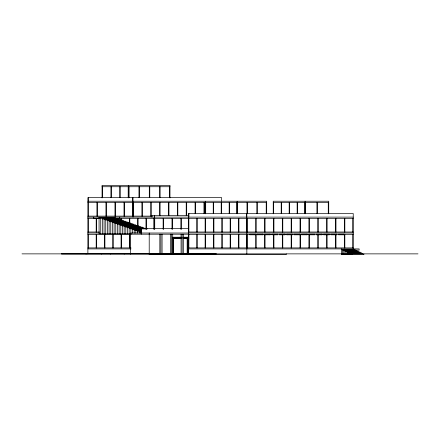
<?xml version="1.0" encoding="UTF-8"?>
<svg xmlns="http://www.w3.org/2000/svg" width="440" height="440" viewBox="0 0 440 440"><rect width="100%" height="100%" fill="white"/><g stroke="black" fill="none" stroke-linecap="round" stroke-linejoin="round"><path stroke-width="0.66" d="M102.064 186.731L169.983 186.731M87.885 201.229L266.684 201.229L266.684 213.807M87.885 202.62L266.684 202.62M273.235 202.62L328.735 202.62M188.733 215.331L151.91 215.331L151.91 217.118M87.885 216.128L152.268 216.128M87.885 217.118L353.232 217.118M99.066 217.707L115.511 217.707M99.094 218.312L93.753 218.312L93.753 217.118M100.738 218.295L119.746 218.312L119.746 217.118M87.885 218.51L99.523 218.51M116.628 218.51L353.232 218.51M102.405 218.884L118.855 218.884M104.076 219.472L120.527 219.472M105.749 220.061L122.199 220.061M107.421 220.649L123.871 220.649M109.093 221.238L125.543 221.238M110.764 221.826L127.215 221.826M112.437 222.415L128.887 222.415M114.109 223.003L130.554 223.003M115.781 223.591L132.226 223.591L132.226 224.956M117.453 224.18L133.898 224.18M119.125 224.769L135.57 224.769M120.797 225.357L137.242 225.357L137.242 226.661M122.469 225.946L138.913 225.946M124.141 226.534L140.586 226.534M125.813 227.123L142.257 227.123L142.257 228.459M127.485 227.711L143.93 227.711M129.157 228.299L145.602 228.299M188.782 228.641L141.246 228.641L141.246 234.201M130.829 228.888L147.274 228.888M132.501 229.477L141.559 229.477M134.173 230.065L141.559 230.065M135.845 230.654L141.543 230.654M137.517 231.248L141.543 231.248M139.189 231.836L141.202 231.836M87.885 232.018L99.523 232.018M188.441 232.018L353.232 232.018M87.885 233.013L99.523 233.013M188.221 233.013L130.625 233.013L130.625 253.869M188.441 233.013L353.232 233.013M131.214 233.805L99.066 233.805L99.066 217.118M130.625 234.201L188.854 234.201M87.885 234.399L130.999 234.399M188.441 234.399L250.283 234.399M255.09 234.399L257.835 234.399M262.636 234.399L264.699 234.399M270.188 234.399L272.245 234.399M277.739 234.399L279.796 234.399M284.603 234.399L287.348 234.399M292.149 234.399L294.212 234.399M299.701 234.399L301.757 234.399M306.565 234.399L309.309 234.399M314.111 234.399L316.855 234.399M321.662 234.399L323.719 234.399M329.214 234.399L331.27 234.399M336.072 234.399L338.822 234.399M343.624 234.399L353.232 234.399M264.583 234.801L270.248 234.801L270.248 234.201L264.583 234.201L264.583 247.907M308.908 234.801L314.573 234.801L314.573 234.201L308.908 234.201L308.908 247.907M172.552 237.221L181.819 237.221M182.963 237.221L188.749 237.221M172.552 237.859L181.797 237.859M182.963 237.859L188.854 237.859M180.4 237.974L173.338 237.859M183.161 237.974L187.061 237.974M172.552 238.573L181.797 238.573M183.013 238.573L188.854 238.573M87.885 247.907L130.999 247.907M188.441 247.907L353.232 247.907M87.885 248.903L130.999 248.903M188.441 248.903L359.145 248.903L359.145 250.091L353.689 250.091M341.413 249.453L354.415 249.453M342.595 250.003L355.591 250.003M343.772 250.558L356.774 250.558M344.955 251.108L357.951 251.108M346.132 251.658L359.134 251.658M347.314 252.214L360.311 252.214M348.491 252.764L361.493 252.764M349.673 253.314L362.675 253.314M22 253.869L418 253.869M363.853 253.869L363.853 254.661L341.413 254.661L341.413 248.903M353.232 248.903L353.232 213.543L188.441 213.543L188.441 253.869M352.759 218.51L352.759 232.018M352.759 234.399L352.759 247.907M352.033 253.869L352.033 254.661M350.851 253.314L350.851 254.661M349.673 252.764L349.673 254.661M348.491 252.214L348.491 254.661M347.314 251.658L347.314 254.661M346.132 251.108L346.132 254.661M344.955 250.558L344.955 254.661M344.839 218.51L344.839 232.018M344.839 234.399L344.839 247.907M344.366 218.51L344.366 232.018M344.366 234.399L344.366 247.907M343.767 234.201L343.767 234.801M343.772 250.003L343.772 254.661M342.595 249.453L342.595 254.661M336.38 234.201L336.38 234.801M335.973 218.51L335.973 232.018M335.973 235.076L335.973 247.907M335.5 218.51L335.5 232.018M335.5 235.076L335.5 247.907M328.993 234.201L328.993 234.801M328.735 213.807L328.735 201.229L273.235 201.229L273.235 213.807M328.262 202.62L328.262 213.428M327.113 218.51L327.113 232.018M327.113 235.076L327.113 247.907M326.639 218.51L326.639 232.018M326.639 235.076L326.639 247.907M324.038 234.201L324.038 234.801M321.607 234.201L321.607 234.801M318.247 218.51L318.247 232.018M318.247 235.076L318.247 247.907M317.774 218.51L317.774 232.018M317.774 235.076L317.774 247.907M317.389 202.62L317.389 213.428M316.916 202.62L316.916 213.428M314.221 234.201L314.221 234.801M309.381 218.51L309.381 232.018M309.381 235.076L309.381 247.907M308.908 218.51L308.908 232.018M306.829 234.201L306.829 234.801M305.569 202.62L305.569 213.428M305.096 201.229L305.096 213.807M304.673 202.62L304.673 213.428M300.514 218.51L300.514 232.018M300.514 234.399L300.514 247.907M300.041 218.51L300.041 232.018M300.041 234.399L300.041 247.907M299.442 234.201L299.442 234.801M297.555 202.62L297.555 213.428M297.132 202.62L297.132 213.428M292.055 234.201L292.055 234.801M291.649 218.51L291.649 232.018M291.649 235.076L291.649 247.907M291.175 218.51L291.175 232.018M291.175 235.076L291.175 247.907M289.591 202.62L289.591 213.428M289.168 202.62L289.168 213.428M287.1 234.201L287.1 234.801M286.253 253.869L286.253 254.661L149.21 254.661L149.21 233.013M284.669 234.201L284.669 234.801M282.788 218.51L282.788 232.018M282.788 235.076L282.788 247.907M282.315 218.51L282.315 232.018M282.315 235.076L282.315 247.907M281.627 202.62L281.627 213.428M281.199 202.62L281.199 213.428M277.283 234.201L277.283 234.801M273.922 218.51L273.922 232.018M273.922 235.076L273.922 247.907M273.658 202.62L273.658 213.428M273.449 218.51L273.449 232.018M273.449 235.076L273.449 247.907M269.891 234.201L269.891 234.801M266.211 202.62L266.211 213.428M265.056 218.51L265.056 232.018M265.056 235.076L265.056 247.907M264.583 218.51L264.583 232.018M262.504 234.201L262.504 234.801M257.548 234.201L257.548 234.801M257.307 202.62L257.307 213.428M256.834 202.62L256.834 213.428M256.19 218.51L256.19 232.018M256.19 234.399L256.19 247.907M255.717 218.51L255.717 232.018M255.717 234.399L255.717 247.907M255.118 234.201L255.118 234.801M247.456 202.62L247.456 213.428M247.324 218.51L247.324 232.018M247.324 234.399L247.324 247.907M246.983 202.62L246.983 213.428M246.851 213.543L246.851 253.869M246.373 213.543L246.373 217.118M246.428 218.51L246.428 232.018M246.428 234.399L246.428 247.907M238.931 218.51L238.931 232.018M238.931 234.399L238.931 247.907M238.507 218.51L238.507 232.018M238.507 234.399L238.507 247.907M237.606 202.62L237.606 213.428M237.132 201.229L237.132 213.807M236.709 202.62L236.709 213.428M230.588 218.51L230.588 232.018M230.588 234.399L230.588 247.907M230.164 218.51L230.164 232.018M230.164 234.399L230.164 247.907M229.592 202.62L229.592 213.428M229.169 202.62L229.169 213.428M222.244 218.51L222.244 232.018M222.244 234.399L222.244 247.907M221.821 218.51L221.821 232.018M221.821 234.399L221.821 247.907M221.672 201.229L221.672 197.654L87.885 197.654L87.885 253.869M221.628 202.62L221.628 213.428M221.199 202.62L221.199 213.428M213.901 218.51L213.901 232.018M213.901 234.399L213.901 247.907M213.659 202.62L213.659 213.428M213.472 218.51L213.472 232.018M213.472 234.399L213.472 247.907M213.235 202.62L213.235 213.428M205.695 202.62L205.695 213.428M205.552 218.51L205.552 232.018M205.552 234.399L205.552 247.907M205.271 201.229L205.271 213.807M205.128 218.51L205.128 232.018M205.128 234.399L205.128 247.907M204.419 202.62L204.419 213.428M203.946 202.62L203.946 213.428M200.167 253.468L200.167 254.067M197.208 218.51L197.208 232.018M197.208 234.399L197.208 247.907M196.785 218.51L196.785 232.018M196.785 234.399L196.785 247.907M195.553 202.62L195.553 213.428M195.08 202.62L195.08 213.428M191.691 253.869L191.691 254.661M188.92 213.543L188.92 217.118M188.865 218.51L188.865 232.018M188.865 234.399L188.865 247.907M188.166 238.573L188.166 253.869M187.632 238.573L187.632 253.869M187.528 237.221L187.528 237.859M187.154 237.221L187.154 237.859M187.154 238.573L187.154 253.869M186.687 202.62L186.687 215.452M186.214 202.62L186.214 215.452M183.315 234.201L183.315 253.869M182.138 234.201L182.138 253.869M181.335 218.51L181.335 229.317M181.071 234.201L181.071 253.869M180.862 218.51L180.862 229.317M180.224 237.221L180.224 237.859M179.856 237.221L179.856 237.859M177.821 202.62L177.821 215.452M177.347 202.62L177.347 215.452M173.564 238.573L173.564 253.869M173.03 238.573L173.03 253.869M172.926 237.221L172.926 237.859M172.716 234.201L172.716 253.869M172.469 218.51L172.469 229.317M171.996 218.51L171.996 229.317M171.534 234.201L171.534 253.869M170.472 234.201L170.472 253.869M169.983 197.918L169.983 185.339L102.064 185.339L102.064 197.918M169.51 186.731L169.51 197.532M168.955 202.62L168.955 215.452M168.482 202.62L168.482 215.452M163.603 218.51L163.603 229.317M163.13 218.51L163.13 229.317M162.074 234.201L162.074 253.869M160.897 234.201L160.897 253.869M160.116 186.731L160.116 197.532M160.094 202.62L160.094 215.452M159.83 234.201L159.83 253.869M159.643 186.731L159.643 197.532M159.621 202.62L159.621 215.452M154.737 218.51L154.737 229.317M154.566 215.331L154.566 217.118M154.264 217.118L154.264 229.317M153.84 218.51L153.84 229.317M151.228 202.62L151.228 216.128M150.755 202.62L150.755 216.128M149.771 186.731L149.771 197.532M149.298 186.731L149.298 197.532M146.394 218.51L146.394 229.317M145.97 218.51L145.97 229.317M142.362 202.62L142.362 216.128M141.889 202.62L141.889 216.128M140.855 231.836L140.855 233.343M139.43 186.731L139.43 197.532M139.189 231.248L139.189 233.167M138.958 186.731L138.958 197.532M138.094 218.51L138.094 226.617M137.671 218.51L137.671 226.617M137.517 230.654L137.517 233.173M135.845 230.065L135.845 233.184M134.173 229.477L134.173 233.189M133.496 202.62L133.496 216.128M133.023 197.654L133.023 217.118M132.545 197.654L132.545 201.229M132.6 202.62L132.6 216.128M132.501 228.888L132.501 233.189M130.829 228.299L130.829 233.805M130.565 253.468L130.565 254.067M129.8 218.51L129.8 223.24M129.8 234.399L129.8 247.907M129.371 218.51L129.371 223.24M129.371 234.399L129.371 247.907M129.157 227.711L129.157 233.805M129.085 186.731L129.085 197.532M128.612 185.339L128.612 197.918M128.189 186.731L128.189 197.532M127.485 227.123L127.485 233.805M125.813 226.534L125.813 233.805M124.421 202.62L124.421 216.128M124.207 253.468L124.207 254.067M124.141 225.946L124.141 233.805M123.998 202.62L123.998 216.128M122.469 225.357L122.469 233.805M121.501 218.51L121.501 220.539M121.501 234.399L121.501 247.907M121.077 218.51L121.077 220.539M121.077 234.399L121.077 247.907M120.797 224.769L120.797 233.805M120.186 186.731L120.186 197.532M119.763 186.731L119.763 197.532M119.125 224.18L119.125 233.805M117.453 223.591L117.453 233.805M115.781 223.003L115.781 233.805M115.396 202.62L115.396 216.128M114.967 202.62L114.967 216.128M114.109 222.415L114.109 233.805M113.201 234.399L113.201 247.907M112.778 234.399L112.778 247.907M112.437 221.826L112.437 233.805M111.337 186.731L111.337 197.532M110.913 186.731L110.913 197.532M110.764 221.238L110.764 233.805M110.286 253.468L110.286 254.067M109.093 220.649L109.093 233.805M107.421 220.061L107.421 233.805M106.365 202.62L106.365 216.128M105.941 202.62L105.941 216.128M105.749 219.472L105.749 233.805M104.907 234.399L104.907 247.907M104.484 234.399L104.484 247.907M104.076 218.884L104.076 233.805M102.487 186.731L102.487 197.532M102.405 218.295L102.405 233.805M101.519 253.468L101.519 254.067M100.738 217.707L100.738 233.805M97.339 202.62L97.339 216.128M96.916 202.62L96.916 216.128M96.608 218.51L96.608 232.018M96.608 234.399L96.608 247.907M96.184 218.51L96.184 232.018M96.184 234.399L96.184 247.907M88.363 197.654L88.363 201.229M88.314 202.62L88.314 216.128M88.314 218.51L88.314 232.018M88.314 234.399L88.314 247.907M86.07 253.468L86.07 254.067M255.475 234.201L249.81 234.201L249.81 234.801L255.475 234.801L255.475 234.201M262.862 234.201L257.197 234.201L257.197 234.801L262.862 234.801L262.862 234.201M277.635 234.201L271.97 234.201L271.97 234.801L277.635 234.801L277.635 234.201M285.021 234.201L279.356 234.201L279.356 234.801L285.021 234.801L285.021 234.201M292.408 234.201L286.748 234.201L286.748 234.801L292.408 234.801L292.408 234.201M299.8 234.201L294.135 234.201L294.135 234.801L299.8 234.801L299.8 234.201M307.186 234.201L301.521 234.201L301.521 234.801L307.186 234.801L307.186 234.201M321.959 234.201L316.294 234.201L316.294 234.801L321.959 234.801L321.959 234.201M329.346 234.201L323.68 234.201L323.68 234.801L329.346 234.801L329.346 234.201M336.738 234.201L331.073 234.201L331.073 234.801L336.738 234.801L336.738 234.201M344.124 234.201L338.459 234.201L338.459 234.801L344.124 234.801L344.124 234.201M215.974 253.468L61.507 253.468L61.507 254.067L215.974 254.067L215.974 253.468"/></g></svg>
